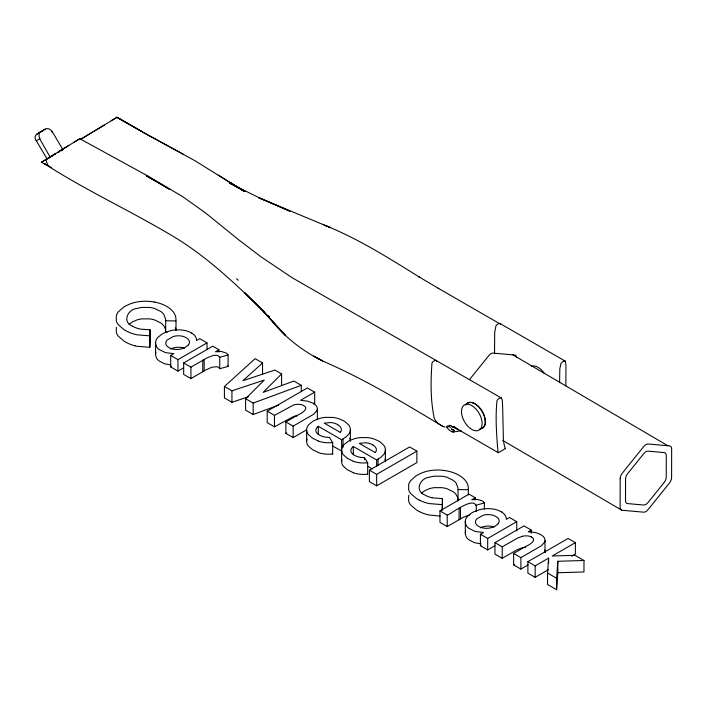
<?xml version="1.0" encoding="UTF-8"?>
<svg xmlns="http://www.w3.org/2000/svg" width="707" height="707" viewBox="0 0 707 707"><rect width="100%" height="100%" fill="white"/><g stroke="black" fill="none" stroke-linecap="round" stroke-linejoin="round"><path stroke-width="1.06" d="M559.608 382.681L559.82 368.736L560.943 363.61A2.899 1.67 -60 0 1 561.544 362.753L562.728 361.754A7.733 4.463 -60 0 1 563.62 361.25L564.805 360.959A2.236 1.29 -60 0 1 565.291 361.171L565.971 365.519L565.83 385.951M494.52 353.739L494.706 332.352L495.89 326.06A2.89 1.67 -60 0 1 496.491 325.202L497.666 324.204A7.697 4.445 -60 0 1 498.559 323.709L499.734 323.408A2.236 1.29 -60 0 1 500.22 323.629L565.291 361.171M167.002 332.255L165.712 332.237L165.677 319.228L163.812 314.394A20.963 12.107 0 0 0 160.843 311.522L154.709 308.508A17.808 10.278 0 0 0 149.575 307.43L142.072 307.412A17.613 10.172 0 0 0 136.937 308.482C127.596 309.321 122.011 322.109 132.421 326.166M165.712 332.237L165.208 328.49L163.812 325.847A20.963 12.107 0 0 0 160.843 322.975L154.709 319.971A17.808 10.278 0 0 0 149.575 318.884L142.072 318.875A17.613 10.172 0 0 0 136.937 319.944L132.386 321.932L129.089 324.336M421.434 493.115L424.73 490.72L429.282 488.723A17.613 10.172 0 0 1 434.416 487.653L441.919 487.671A17.808 10.278 0 0 1 447.054 488.749L453.187 491.763A20.963 12.107 0 0 1 456.156 494.635L457.553 497.277L458.056 501.024L458.021 488.007L456.156 483.173A20.963 12.107 0 0 0 453.187 480.309L447.054 477.296A17.808 10.278 0 0 0 441.919 476.209L434.416 476.2A17.613 10.172 0 0 0 429.282 477.269C419.94 478.109 414.355 490.888 424.766 494.944A20.945 12.09 0 0 0 431.977 497.737M134.984 345.811A24.303 14.034 0 0 0 137.114 346.28L149.866 347.305L150.078 329.807L140.675 329.126A17.136 9.898 0 0 1 139.65 328.923A20.945 12.09 0 0 1 132.448 326.148M149.866 347.305L150.078 329.807M442.211 509.835L442.423 498.594L433.02 497.914A17.136 9.898 0 0 1 431.995 497.71M485.294 422.503L485.311 421.584A14.582 8.325 59.4 0 0 477.402 405.571A14.582 8.325 59.4 0 0 465.851 404.837M557.814 572.741L583.973 571.963L583.973 560.501L557.814 561.278L557.814 572.741L556.603 589.709L547.527 584.468L547.527 573.015L548.588 558.115L535.155 565.874L527.89 561.676L527.89 573.13L535.155 577.327L548.588 569.568M556.603 589.709L556.603 578.255L557.814 561.278M116.302 327.288L116.302 332.246A26.901 15.536 0 0 0 118.281 336.152L124.052 341.145A40.529 23.402 0 0 0 126.412 342.506L127.048 342.842A30.419 17.56 0 0 0 134.975 345.829M341.914 459.709L341.781 460.301A21.882 12.638 0 0 0 341.684 462.139L341.755 462.749A19.566 11.294 0 0 0 343.31 466.213L347.552 469.89L353.394 472.718M469.439 379.668L488.82 355.594A6.08 3.5 -59.9 0 1 493.124 353.111L514.537 355.011A6.08 3.5 -59.9 0 1 516.631 357.3M278.77 405.084L253.168 414.523L245.612 410.157L245.612 398.704L264.285 380.048L231.94 390.812L224.428 386.473L255.13 358.67L262.536 362.947L262.536 374.401M262.536 362.947L242.934 380.693L274.873 370.07L281.598 373.95L263.163 392.376L293.9 381.055L301.306 385.333L301.306 391.581M41.386 162.221L68.773 145.509M318.38 441.044L312.529 438.216L308.287 434.54A19.566 11.294 0 0 1 306.732 431.067L306.661 430.466A21.882 12.638 0 0 1 306.758 428.628L306.891 428.035A19.973 11.533 0 0 1 308.747 424.66L312.423 421.619A27.918 16.12 0 0 1 314.907 420.241L319.423 418.5A20.485 11.825 0 0 1 325.361 417.377L332.732 417.413A19.381 11.188 0 0 1 338.503 418.597L342.824 420.4A27.856 16.084 0 0 1 345.237 421.858L348.728 425.057A19.602 11.321 0 0 1 350.274 428.566A21.06 12.16 0 0 1 350.31 430.422A20.211 11.674 0 0 1 348.896 434.018L346.191 436.838L341.614 439.754L318.3 426.294L316.895 427.647A11.038 6.372 0 0 0 315.905 431.084A10.561 6.098 0 0 0 317.178 433.311L318.742 434.602A15.934 9.2 0 0 0 320.05 435.379L321.119 435.883A12.938 7.468 0 0 0 325.962 437.182L329.453 437.394L332.67 442.555L332.67 454.009A20.45 11.807 0 0 1 318.291 452.586M353.394 461.264L347.552 458.436L343.31 454.76A19.566 11.294 0 0 1 341.755 451.287L341.684 450.677A21.882 12.638 0 0 1 341.781 448.848L341.914 448.256A19.973 11.533 0 0 1 343.77 444.871L347.437 441.831A27.918 16.12 0 0 1 349.921 440.461L354.437 438.711A20.485 11.825 0 0 1 360.376 437.598L367.755 437.633A19.381 11.188 0 0 1 373.517 438.817L377.847 440.62A27.856 16.084 0 0 1 380.26 442.069L383.751 445.277A19.602 11.321 0 0 1 385.297 448.786A21.06 12.16 0 0 1 385.333 450.642A20.211 11.674 0 0 1 383.919 454.239L381.214 457.049L376.637 459.974L353.314 446.506L351.918 447.867A11.038 6.372 0 0 0 350.919 451.296A10.561 6.098 0 0 0 352.192 453.523L353.765 454.813A15.934 9.2 0 0 0 355.073 455.591L356.134 456.103A12.938 7.468 0 0 0 360.977 457.402L364.467 457.615L367.684 462.776L367.684 474.229A20.45 11.807 0 0 1 353.314 472.797M47.316 158.713L50.409 156.742M79.838 138.731L148.797 176.52L183.007 196.873L205.56 212.966L238.869 239.956L261.237 256.977L291.991 277.612L501.236 397.935M112.979 119.766L117 117.291L141.992 131.617M50.842 156.477L55.773 153.446M75.888 141.17L59.494 151.042M76.25 140.949L79.758 138.802L79.007 139.208M41.006 131.688L45.283 129.107A5.612 4.613 54.9 0 1 52.177 131.599M51.602 131.953L52.23 131.573L62.941 149.787M73.608 142.443L78.91 139.261M49.79 157.396L48.827 157.988L49.835 157.352M50.179 157.166L39.707 138.802L36.375 140.834L47.086 159.048L41.395 162.23L47.325 165.297L44.249 163.582C87.27 191.403 134.153 212.454 177.793 239.169C209.988 259.398 237.623 285.867 264.692 312.326L244.702 292.689L266.848 315.251L285.425 335.401L264.003 311.955L275.58 325.079L272.814 322.206C286.512 338.512 303.674 351.644 322.754 361.038C364.679 379.164 403.724 402.884 442.776 426.356A40.688 23.49 -60 0 0 445.03 427.116M62.331 150.158L62.525 150.043A47.563 0.53 -30.5 0 1 62.145 150.255M112.616 119.987L80.077 139.632M104.185 125.121L93.492 131.617M111.167 120.747L116.876 117.353M92.705 132.094L85.671 136.363A104.556 1.158 -30.5 0 1 84.327 137.176L80.483 139.5M219.753 368.718L218.56 367.295L216.925 366.686L211.738 367.269L205.666 370.07L190.934 378.59L183.67 374.401L183.67 362.938L190.934 367.136L207.063 357.875L213.532 355.347L217.456 355.338L219.753 357.256L219.753 368.718L228.078 366.429L228.078 354.976L219.753 357.256M469.819 514.767L463.35 517.294L447.222 526.556L439.957 522.367L439.957 510.905L447.222 515.103C450.394 514.82 479.779 490.693 476.041 511.47M45.283 129.107L37.135 133.923L40.679 131.758A5.612 4.145 58.9 0 0 39.972 138.643M53.926 155.001L52.291 155.947M54.757 154.515L55.588 154.038M58.354 152.438L59.105 152.014M183.413 367.958L177.961 371.104L170.696 366.906L170.696 355.453L173.789 353.668L165.411 352.607L159.057 349.452A17.498 10.101 0 0 1 156.486 346.545L155.611 343.77A23.358 13.486 0 0 1 155.646 341.967L155.743 341.366A20.609 11.904 0 0 1 157.847 337.416L161.558 334.393A30.083 17.366 0 0 1 164.059 333.006L170.422 330.708A20.229 11.674 0 0 1 176.343 329.877A21.899 12.646 0 0 1 179.41 329.842L183.228 330.187A17.26 9.96 0 0 1 188.354 331.512L189.9 332.166A20.291 11.719 0 0 1 191.685 333.13M170.696 355.453L177.961 359.642L207.018 342.868L207.018 349.125M170.696 366.906L171.474 366.465M183.67 362.938L212.719 346.165L218.949 349.762L218.949 351.847M218.949 349.762L215.414 351.803L221.247 351.459L225.931 352.89A9.527 5.497 0 0 1 228.034 354.985M297.47 415.804A10.393 6.001 0 0 0 293.599 416.476L274.457 426.816L267.193 422.618L267.193 411.165L307.404 387.949L314.668 392.146L314.668 403.6L313.784 404.112M267.193 411.165L274.457 415.354L293.582 404.996A10.393 6.001 0 0 1 298.619 404.324A7.901 4.56 0 0 1 303.365 405.403C309.781 408.239 301.889 413.356 298.584 414.602L285.875 421.946L285.875 433.4L293.14 437.598L306.352 429.971M314.668 392.146L300.563 400.286L307.695 401.178L313.051 403.193A16.871 9.739 0 0 1 314.076 403.838L315.349 404.855A13.742 7.936 0 0 1 317.257 407.904L317.408 419.587M285.875 421.946L293.14 426.144L313.537 414.32L317.222 410.281A10.72 6.186 0 0 0 317.408 409.167M285.875 433.4L286.671 432.949M369.399 470.173L409.609 446.957L416.874 451.154L416.874 462.608L376.663 485.824L369.399 481.626L369.399 470.173L376.663 474.362L416.874 451.154M456.342 428.451L498.302 452.701L505.346 448.627M439.957 510.905L469.006 494.131L475.237 497.728L475.237 499.814M475.237 497.728L471.702 499.769L477.534 499.425L482.218 500.856A9.527 5.497 0 0 1 484.322 502.951M494.953 545.724L487.689 549.922L480.424 545.724L480.424 534.271L483.517 532.486L475.131 531.425L468.785 528.27A17.498 10.101 0 0 1 466.213 525.363L465.339 522.588A23.358 13.486 0 0 1 465.365 520.785L465.471 520.184A20.609 11.904 0 0 1 467.574 516.234L471.277 513.211A30.083 17.366 0 0 1 473.778 511.815L480.141 509.526A20.229 11.674 0 0 1 486.071 508.695A21.899 12.646 0 0 1 489.129 508.66L492.956 509.005A17.26 9.96 0 0 1 498.073 510.33L499.619 510.984A20.291 11.719 0 0 1 501.404 511.948M480.424 534.271L487.689 538.46L516.737 521.686L516.737 531.063M480.424 545.724L481.193 545.283M522.464 547.686L517.268 549.684L502.217 558.309L494.953 554.111L494.953 542.658L524.002 525.884L531.266 530.073L531.266 533.202M494.953 542.658L502.217 546.847L517.268 538.23L522.464 536.233M531.266 530.073L528.27 531.805A30.852 17.816 0 0 1 533.803 532.318L535.013 532.557A14.874 8.581 0 0 1 536.109 532.813A15.607 9.005 0 0 1 540.758 534.651A16.853 9.73 0 0 1 541.774 535.296L543.056 536.321A13.893 8.024 0 0 1 544.858 538.981L545.141 552.132A10.57 6.107 0 0 1 545.124 552.503M528.094 564.928L520.891 569.091L513.627 564.893L513.627 553.44L526.326 546.104C529.649 544.885 537.567 539.741 531.125 536.913M513.627 553.44L520.891 557.629L541.288 545.813L544.964 541.783A10.57 6.107 0 0 0 545.141 540.678M513.627 564.893L514.422 564.442M527.89 561.676L568.101 538.46L575.365 542.658L575.365 554.111L571.671 556.25M575.365 542.658L552.273 555.985L574.977 555.313L583.973 560.501M51.894 156.167L51.134 156.609M341.79 451.11L332.873 446.161M47.387 158.704L48.429 158.147L47.661 158.695A40.608 0.451 -30.5 0 0 47.802 158.642M170.661 349.002L173.153 348.012A11.33 6.54 0 0 1 178.067 347.261A11.754 6.787 0 0 1 179.207 347.27L179.755 347.296A10.101 5.833 0 0 1 183.838 348.1L184.297 348.277M480.389 527.82L482.872 526.83A11.33 6.54 0 0 1 487.795 526.079A11.754 6.787 0 0 1 488.926 526.088L489.483 526.114A10.101 5.833 0 0 1 493.557 526.918L494.025 527.095M245.612 398.704L253.168 403.061L301.306 385.333M461.3 430.757L453.682 431.942M224.428 386.473L224.428 397.926L231.94 402.265L248.634 396.715M476.041 505.222L484.366 502.942L484.366 509.19M149.274 341.26L150.078 341.269M441.619 510.047L442.423 510.047L442.423 498.594M149.866 335.843L137.114 334.818A24.303 14.034 0 0 1 134.984 334.349A30.419 17.56 0 0 1 127.083 331.362L126.412 331.053A40.529 23.402 0 0 1 124.052 329.692L118.281 324.699A26.901 15.536 0 0 1 116.302 320.792L116.302 315.835A26.866 15.51 0 0 1 118.263 311.937L122.974 307.633A38.054 21.97 0 0 1 125.855 305.875L129.735 304.054A27.485 15.872 0 0 1 149.451 301.403M442.211 504.63L429.458 503.605A24.303 14.034 0 0 1 427.328 503.137A30.419 17.56 0 0 1 419.428 500.149M165.712 320.784L175.999 320.943L175.999 330.319M458.056 489.562L468.343 489.721L468.343 494.935M440.09 516.057L429.458 515.058A24.303 14.034 0 0 1 427.328 514.59A30.419 17.56 0 0 1 419.428 511.603M481.007 543.851L474.406 542.658L468.785 539.724A17.498 10.101 0 0 1 466.213 536.825L465.339 534.05A23.358 13.486 0 0 1 465.365 532.238L465.471 531.637A20.609 11.904 0 0 1 465.621 531.045M170.802 364.998L164.324 363.716L159.057 360.906A17.498 10.101 0 0 1 156.486 358.007L155.611 355.232A23.358 13.486 0 0 1 155.646 353.42L155.743 352.82A20.609 11.904 0 0 1 155.902 352.227M149.442 301.421L151.36 301.624A32.937 19.018 0 0 1 154.25 302.066M453.567 431.933C450.845 432.543 443.342 425.817 449.634 425.72M453.258 431.889L452.392 431.694M51.355 167.621L47.908 165.456L45.761 159.446M318.38 452.507L312.529 449.679L308.287 445.993A19.566 11.294 0 0 1 306.732 442.529L306.661 441.919A21.882 12.638 0 0 1 306.758 440.09L306.891 439.489A19.973 11.533 0 0 1 307.077 438.906M451.534 426.365L454.221 427.549M330.31 227.654L326.086 225.816C359.006 239.196 389.142 258.249 419.198 276.976L418.456 276.525L438.747 288.571M322.516 224.305L326.767 226.107L258.621 197.686L289.923 211.199L259.062 197.686L229.528 183.148L245.073 191.385L230.358 182.821L244.392 191.323L230.65 182.821L239.408 188.513M452.436 426.736L452.277 426.666A33.697 13.239 47.3 0 0 451.8 426.471M326.086 225.816L329.612 227.336M452.56 426.789L453.107 427.028M442.776 426.356L438.543 423.793L435.839 421.054A30.26 17.472 -60 0 1 434.275 418.288C430.457 400.374 430.634 381.241 431.977 363.036A2.289 1.317 -60 0 1 432.569 362.125L433.559 361.25A7.671 4.428 -60 0 1 434.54 360.658L435.812 360.296A2.872 1.661 -60 0 1 436.29 360.437L437.085 361.843M453.452 426.913L454.38 427.364M454.053 427.47L454.504 427.691M454.451 427.664L458.41 429.679M419.392 500.167L418.756 499.84A40.529 23.402 0 0 1 416.396 498.479L410.626 493.486A26.901 15.536 0 0 1 408.646 489.58L408.646 484.622A26.866 15.51 0 0 1 410.608 480.716L415.318 476.412A38.054 21.97 0 0 1 418.199 474.653L422.079 472.842A27.485 15.872 0 0 1 441.795 470.182L443.704 470.411A32.937 19.018 0 0 1 446.594 470.853A31.576 18.232 0 0 1 468.193 489.712M419.392 511.621L418.756 511.294A40.529 23.402 0 0 1 416.396 509.933L410.626 504.939A26.901 15.536 0 0 1 408.646 501.033L408.646 496.075A26.866 15.51 0 0 1 408.893 495.271M183.466 154.303L142.178 131.873L194.964 160.728L231.074 183.201L218.366 175.089M322.754 361.038L313.846 356.187L321.066 360.119M455.379 427.903L456.377 428.469M313.758 403.078L314.668 403.6M207.018 342.868L199.754 338.68L196.555 340.527A18.267 10.543 0 0 0 191.8 333.068M516.737 521.686L509.473 517.497L506.283 519.345A18.267 10.543 0 0 0 501.519 511.886M340.085 432.277L324.266 423.148L330.69 422.53A12.514 7.22 0 0 1 336.965 424.218A14.847 8.572 0 0 1 337.743 424.642M375.108 452.498L359.28 443.36L365.705 442.75A12.514 7.22 0 0 1 371.979 444.438A14.847 8.572 0 0 1 372.766 444.853M367.887 466.381L372.262 468.9M547.527 573.015L556.603 578.255M438.013 288.138L500.547 324.204M456.669 428.636L457.314 429.016M512.911 354.87L667.876 445.746M502.686 440.381L621.524 510.074M230.889 182.936L239.125 188.318M240.954 189.511L242.784 190.704M236.606 278.77L238.206 280.272M367.287 473.584L367.684 474.229M332.263 453.364L332.67 454.009M317.346 419.772L317.257 419.366A13.742 7.936 0 0 0 317.143 418.959M545.141 552.132L544.858 550.444A13.893 8.024 0 0 0 544.699 550.037M502.659 406.613L502.279 400.003L501.343 397.988A2.881 1.661 -60 0 0 500.865 397.847L499.584 398.209A7.697 4.445 -60 0 0 498.603 398.801L497.516 399.791A2.245 1.299 -60 0 0 497.021 400.586C495.253 416.989 496.535 433.895 497.816 450.341A51.222 29.57 -60 0 0 498.302 452.701M502.668 407.409L503.393 439.568A70.126 40.485 -60 0 0 504.082 444.208A46.035 26.574 -60 0 0 505.337 448.645M548.588 558.115L548.588 563.32M535.155 565.874L535.155 577.327M520.891 557.629L520.891 569.091M502.217 546.847L502.217 558.309M487.689 538.46L487.689 549.922M465.312 521.386L465.312 532.848M460.46 507.423L460.46 518.876M459.064 508.262L459.064 519.716M447.222 515.103L447.222 526.556M385.377 450.014L385.377 461.477A21.06 12.16 0 0 0 385.297 460.239A19.602 11.321 0 0 0 384.997 459.037M378.051 459.188L378.051 465.436M376.637 459.974L376.637 466.222M376.663 474.362L376.663 485.824M364.467 457.615L364.467 459.7M353.314 446.506L353.314 454.84M350.354 429.803L350.354 441.256M343.036 438.967L343.036 447.301M341.614 439.754L341.667 461.521M318.3 426.294L318.3 434.619M306.644 429.847L306.644 441.309M293.14 426.144L293.14 437.598M281.598 373.95L281.598 385.412M274.457 415.354L274.457 426.816M253.168 403.061L253.168 414.523M231.94 390.812L231.94 402.265M204.173 359.456L204.173 370.91M202.776 360.296L202.776 371.749M190.934 367.136L190.934 378.59M177.961 359.642L177.961 371.104M155.584 342.568L155.584 354.03M465.789 404.908A14.582 8.422 60 0 1 482.236 411.456A14.582 8.422 60 0 1 479.682 428.972M531.284 366.341A14.582 8.44 60.1 0 1 544.505 373.641M485.515 422.645A14.582 8.422 58.3 0 1 480.336 428.76M62.516 150.034A48.65 0.539 -30.5 0 1 60.952 150.945M36.26 140.896A5.612 4.339 48.2 0 1 37.171 133.985M41.74 131.281A5.612 5.143 58.1 0 1 43.454 130.627M451.366 429.264A18.629 7.017 41.9 0 1 454.371 430.819M449.449 425.225A22.35 8.696 46.9 0 1 451.234 425.747M451.207 428.822A18.338 6.99 42.4 0 1 454.309 430.386M453.373 426.507A37.798 19.257 56.8 0 1 455.317 427.479M454.336 427.134A42.332 21.228 56.1 0 1 455.343 427.664M455.29 427.435A59.247 28.607 54.7 0 1 456.271 427.982M175.583 327.907A31.576 18.232 0 0 1 175.972 330.381M154.294 301.995A31.576 18.232 0 0 1 175.849 320.934M227.645 365.819A9.527 5.497 0 0 1 228.034 366.438M349.744 438.234A19.602 11.321 0 0 1 350.274 440.019A21.06 12.16 0 0 1 350.345 440.638M332.67 442.564A20.45 11.807 0 0 1 318.291 441.124M337.637 424.704A11.277 6.513 0 0 1 340.306 432.339M367.684 462.776A20.45 11.807 0 0 1 353.314 461.344M372.66 444.924A11.277 6.513 0 0 1 375.329 452.56M522.5 547.731A8.705 5.029 0 0 1 525.601 547.298M522.5 536.277A8.705 5.029 0 0 1 531.249 536.816M446.921 427.726A20.644 7.22 -0.1 0 1 447.602 426.798M446.727 426.683A12.814 4.012 15.9 0 1 447.124 426.118M447.831 426.586A10.64 3.288 33 0 1 450.721 427.275M620.172 478.666L620.136 507.228A6.08 3.5 -59.9 0 0 622.275 510.277L643.697 512.177A6.08 3.5 -59.9 0 0 647.992 509.703L669.449 483.04A6.08 3.5 -59.9 0 0 671.606 477.508L671.65 448.945A6.08 3.5 -59.9 0 0 669.511 445.896L648.089 443.987A6.08 3.5 -59.9 0 0 643.794 446.471L622.328 473.124A6.08 3.5 -59.9 0 0 620.172 478.666M625.545 479.143L625.509 500.547A6.08 3.5 -59.9 0 0 627.657 503.596L643.706 505.019A6.08 3.5 -59.9 0 0 648.001 502.544L664.085 482.563A6.08 3.5 -59.9 0 0 666.241 477.031L666.268 455.626A6.08 3.5 -59.9 0 0 664.129 452.577L648.08 451.146A6.08 3.5 -59.9 0 0 643.777 453.629L627.701 473.602A6.08 3.5 -59.9 0 0 625.545 479.143M188.424 344.866L186.021 346.89A17.666 10.198 0 0 1 184.589 347.694L181.505 348.86A11.162 6.443 0 0 1 177.634 349.461A11.692 6.752 0 0 1 175.91 349.461L175.354 349.426A10.278 5.93 0 0 1 171.235 348.604L169.848 348.03A13.133 7.583 0 0 1 168.566 347.323L167.524 346.554A10.137 5.85 0 0 1 165.942 344.238L165.818 343.602A12.258 7.079 0 0 1 165.8 342.93A11.524 6.655 0 0 1 167.108 340.049L173.153 336.559A11.33 6.54 0 0 1 177.492 335.825A11.754 6.787 0 0 1 179.207 335.816L179.755 335.843A10.101 5.833 0 0 1 183.838 336.647L185.641 337.433A13.601 7.857 0 0 1 186.878 338.176L187.885 338.98A10.419 6.018 0 0 1 189.405 341.667A11.551 6.672 0 0 1 189.441 342.321A10.95 6.328 0 0 1 188.424 344.866M498.152 523.684L495.748 525.708A17.666 10.198 0 0 1 494.308 526.512L491.232 527.678A11.162 6.443 0 0 1 487.353 528.279A11.692 6.752 0 0 1 485.638 528.279L485.073 528.244A10.278 5.93 0 0 1 480.963 527.422L479.576 526.848A13.133 7.583 0 0 1 478.294 526.141L477.252 525.372A10.137 5.85 0 0 1 475.661 523.056L475.546 522.42A12.258 7.079 0 0 1 475.528 521.748A11.524 6.655 0 0 1 476.836 518.867L482.872 515.376A11.33 6.54 0 0 1 487.22 514.643A11.754 6.787 0 0 1 488.926 514.634L489.483 514.661A10.101 5.833 0 0 1 493.557 515.465L495.368 516.251A13.601 7.857 0 0 1 496.606 516.994L497.604 517.798A10.419 6.018 0 0 1 499.133 520.485A11.551 6.672 0 0 1 499.16 521.139A10.95 6.328 0 0 1 498.152 523.684M116.982 117.309L141.754 131.502L116.947 117.318M157.502 182.132L146.243 175.822L169.22 189.131L157.502 182.132M269.349 316.86L267.803 315.349L269.358 316.86M461.609 413.489A14.582 8.422 60 0 0 478.294 430.483A14.582 8.422 60 0 0 475.475 408.496A14.582 8.422 60 0 0 461.609 413.489"/></g></svg>
